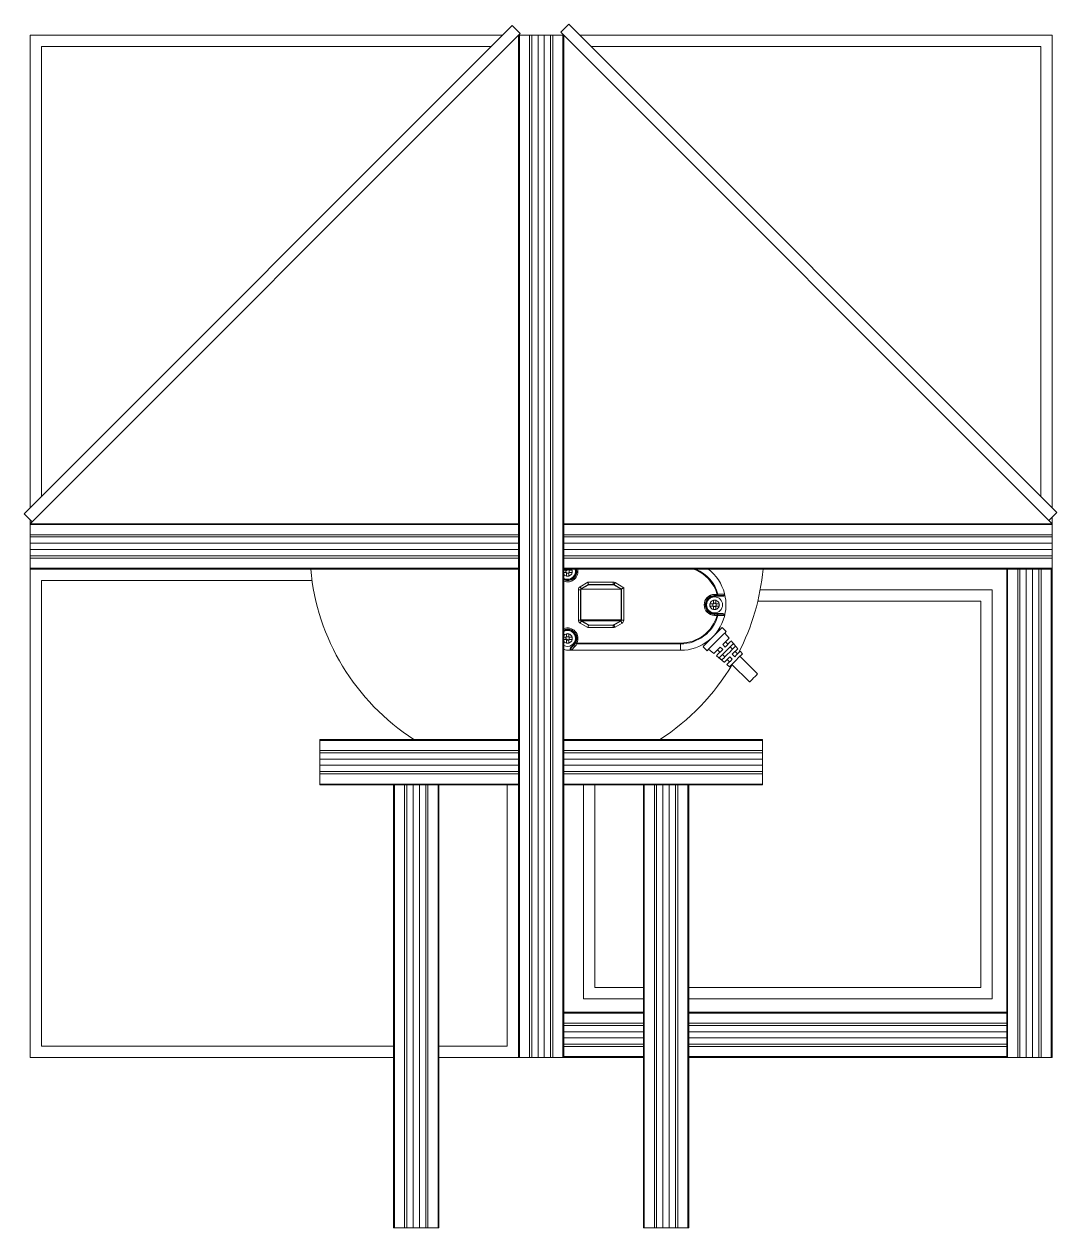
# Model space of a CAD drawing. Header units: millimetres. Extents: x -489 to 1607, y 116 to 1738.
# Drawn here: x -489 to -34, y 116 to 646 of the extents above; entities that cross this region are included whole.
import ezdxf

# ---------------------------------------------------------------- set-up
doc = ezdxf.new("R2010")
doc.units = ezdxf.units.MM

msp = doc.modelspace()

# ---------------------------------------------------------------- linework, layer by layer
at = {"color": 7, "linetype": 'Continuous', "lineweight": 15}
for p, q in [((-488.57, 430.3), (-273.61, 645.26)), ((-273.61, 645.26), (-270.07, 641.72)), ((-270.88, 640.91), (-270.07, 641.72)), ((-252.26, 642.29), (-248.72, 645.82)), ((-250.88, 640.91), (-252.26, 642.29)), ((-33.76, 430.86), (-248.72, 645.82)), ((-485.88, 432.98), (-485.88, 640.91)), ((-485.88, 640.91), (-277.95, 640.91)), ((-270.88, 640.91), (-485.88, 425.91)), ((-480.88, 635.91), (-282.95, 635.91)), ((-480.88, 437.98), (-480.88, 635.91)), ((-270.88, 425.91), (-270.88, 640.91)), ((-270.48, 640.91), (-270.88, 640.91)), ((-270.48, 640.91), (-270.48, 190.91)), ((-266.03, 640.91), (-270.48, 640.91)), ((-266.03, 190.91), (-266.03, 640.91)), ((-265.03, 640.91), (-266.03, 640.91)), ((-262.25, 640.91), (-265.08, 640.91)), ((-265.03, 190.91), (-265.03, 640.91)), ((-262.25, 640.91), (-262.25, 190.91)), ((-259.51, 640.91), (-262.25, 640.91)), ((-259.51, 190.91), (-259.51, 640.91)), ((-256.68, 640.91), (-259.51, 640.91)), ((-256.73, 190.91), (-256.73, 640.91)), ((-255.73, 640.91), (-256.73, 640.91)), ((-255.73, 640.91), (-255.73, 190.91)), ((-251.28, 640.91), (-255.73, 640.91)), ((-251.28, 190.91), (-251.28, 640.91)), ((-250.88, 640.91), (-251.28, 640.91)), ((-35.88, 425.91), (-250.88, 640.91)), ((-250.88, 640.91), (-250.88, 425.91)), ((-243.81, 640.91), (-35.88, 640.91)), ((-238.81, 635.91), (-40.88, 635.91)), ((-40.88, 635.91), (-40.88, 437.98)), ((-35.88, 640.91), (-35.88, 432.98)), ((-488.57, 430.3), (-485.03, 426.76)), ((-37.3, 427.33), (-33.76, 430.86)), ((-485.88, 425.91), (-485.88, 427.61)), ((-485.88, 425.91), (-485.88, 425.91)), ((-485.88, 425.91), (-270.88, 425.91)), ((-485.88, 425.91), (-485.88, 425.51)), ((-270.88, 425.51), (-485.88, 425.51)), ((-485.88, 425.51), (-485.88, 421.06)), ((-270.88, 425.51), (-270.88, 425.91)), ((-270.88, 425.51), (-270.88, 421.06)), ((-250.88, 425.91), (-35.88, 425.91)), ((-250.88, 425.91), (-250.88, 425.51)), ((-35.88, 425.51), (-250.88, 425.51)), ((-250.88, 425.51), (-250.88, 421.06)), ((-35.88, 428.75), (-35.88, 425.91)), ((-35.88, 425.91), (-35.88, 425.91)), ((-35.88, 425.51), (-35.88, 425.91)), ((-35.88, 425.51), (-35.88, 421.06)), ((-485.88, 421.06), (-270.88, 421.06)), ((-485.88, 421.06), (-485.88, 420.06)), ((-485.88, 420.11), (-485.88, 417.28)), ((-270.88, 420.06), (-485.88, 420.06)), ((-270.88, 420.27), (-270.88, 421.06)), ((-270.88, 411.56), (-270.88, 420.26)), ((-250.88, 421.06), (-35.88, 421.06)), ((-250.88, 421.06), (-250.88, 420.27)), ((-250.88, 420.26), (-250.88, 411.56)), ((-35.88, 420.06), (-250.88, 420.06)), ((-35.88, 420.06), (-35.88, 421.06)), ((-35.88, 420.11), (-35.88, 417.28)), ((-485.88, 417.28), (-485.88, 414.54)), ((-485.88, 414.54), (-485.88, 411.71)), ((-35.88, 417.28), (-250.88, 417.28)), ((-250.88, 414.54), (-35.88, 414.54)), ((-35.88, 417.28), (-35.88, 414.54)), ((-35.88, 414.54), (-35.88, 411.71)), ((-270.88, 411.76), (-485.88, 411.76)), ((-485.88, 411.76), (-485.88, 410.76)), ((-270.88, 410.76), (-485.88, 410.76)), ((-485.88, 410.76), (-485.88, 406.31)), ((-270.88, 410.76), (-270.88, 411.56)), ((-270.88, 410.76), (-270.88, 406.31)), ((-35.88, 411.76), (-250.88, 411.76)), ((-250.88, 411.56), (-250.88, 410.76)), ((-35.88, 410.76), (-250.88, 410.76)), ((-250.88, 410.76), (-250.88, 406.31)), ((-35.88, 410.76), (-35.88, 411.76)), ((-35.88, 410.76), (-35.88, 406.31)), ((-485.88, 406.31), (-270.88, 406.31)), ((-485.88, 406.31), (-485.88, 405.91)), ((-485.88, 190.91), (-485.88, 405.91)), ((-270.88, 405.91), (-485.88, 405.91)), ((-270.88, 405.91), (-270.88, 406.31)), ((-270.88, 190.91), (-270.88, 405.91)), ((-250.88, 406.31), (-35.88, 406.31)), ((-250.88, 406.31), (-250.88, 405.91)), ((-35.88, 405.91), (-250.88, 405.91)), ((-250.88, 405.91), (-250.88, 190.91)), ((-249.76, 405.41), (-250.88, 405.41)), ((-249.76, 404.41), (-250.88, 404.41)), ((-250.01, 404.41), (-250.01, 405.41)), ((-249.76, 405.91), (-249.76, 405.41)), ((-249.76, 405.66), (-248.76, 405.66)), ((-249.76, 404.41), (-249.76, 402.87)), ((-249.76, 404.16), (-248.76, 404.16)), ((-249.76, 402.85), (-249.76, 402.87)), ((-249.76, 402.87), (-249.76, 402.85)), ((-249.64, 402.84), (-249.76, 402.85)), ((-248.76, 402.85), (-248.87, 402.84)), ((-248.76, 405.91), (-248.76, 405.41)), ((-247.22, 405.41), (-248.76, 405.41)), ((-247.22, 404.41), (-248.76, 404.41)), ((-248.76, 404.41), (-248.76, 402.87)), ((-248.76, 402.87), (-248.76, 402.85)), ((-248.51, 404.41), (-248.51, 405.41)), ((-247.2, 405.41), (-247.22, 405.41)), ((-247.2, 404.41), (-247.22, 404.41)), ((-247.2, 405.41), (-247.19, 405.29)), ((-247.19, 404.52), (-247.2, 404.41)), ((-245.76, 404.91), (-245.9, 405.91)), ((-55.88, 210.91), (-55.88, 405.91)), ((-50.03, 190.91), (-50.03, 405.91)), ((-41.73, 190.91), (-41.73, 405.91)), ((-35.88, 405.91), (-35.88, 406.31)), ((-35.88, 405.91), (-35.88, 190.91)), ((-480.88, 195.91), (-480.88, 400.91)), ((-480.88, 400.91), (-361.78, 400.91)), ((-243.75, 398.16), (-240.3, 400.15)), ((-240.03, 399.15), (-243.25, 397.29)), ((-243.16, 397.2), (-239.94, 399.06)), ((-240.3, 400.15), (-229.11, 400.15)), ((-240.03, 399.15), (-239.94, 399.06)), ((-229.11, 399.15), (-240.03, 399.15)), ((-229.21, 399.05), (-229.11, 399.15)), ((-228.95, 398.99), (-229.21, 399.05)), ((-229.11, 400.15), (-229.11, 399.15)), ((-228.86, 399.08), (-228.95, 398.99)), ((-225.6, 397.06), (-228.95, 398.99)), ((-225.51, 397.15), (-228.86, 399.08)), ((-228.36, 399.95), (-224.51, 397.73)), ((-224.51, 397.73), (-224.51, 383.45)), ((-244.5, 383.45), (-244.5, 396.86)), ((-243.5, 396.86), (-244.5, 396.86)), ((-243.41, 396.77), (-243.5, 396.86)), ((-243.5, 396.86), (-243.5, 383.45)), ((-243.41, 396.77), (-243.41, 383.54)), ((-243.16, 397.2), (-243.3, 397.05)), ((-243.25, 397.29), (-243.16, 397.2)), ((-225.51, 397.15), (-225.6, 397.06)), ((-225.6, 397.06), (-225.6, 383.54)), ((-225.51, 383.45), (-225.51, 397.15)), ((-185.01, 392.22), (-185.01, 392.2)), ((-185.01, 392.22), (-184.89, 392.22)), ((-185.01, 392.2), (-185.01, 390.66)), ((-184.51, 394.76), (-184.51, 394.26)), ((-184.51, 394.76), (-183.36, 394.76)), ((-183.36, 394.26), (-184.51, 394.26)), ((-184.51, 394.26), (-184.51, 393.96)), ((-181.08, 393.96), (-184.51, 393.96)), ((-184.12, 392.22), (-184.01, 392.22)), ((-184.01, 392.22), (-184.01, 392.2)), ((-184.01, 392.2), (-184.01, 392.22)), ((-184.01, 392.2), (-184.01, 390.66)), ((-183.36, 394.26), (-183.36, 394.76)), ((-181.08, 394.26), (-181.08, 393.96)), ((-180.12, 395.06), (-179.99, 394.51)), ((-164.45, 396.76), (-62.23, 396.76)), ((-62.23, 396.76), (-62.23, 216.76)), ((-186.55, 390.66), (-186.57, 390.66)), ((-186.57, 390.54), (-186.57, 390.66)), ((-186.57, 389.66), (-186.57, 389.77)), ((-186.55, 389.66), (-186.57, 389.66)), ((-185.01, 390.66), (-186.55, 390.66)), ((-185.01, 389.66), (-186.55, 389.66)), ((-185.26, 389.66), (-185.26, 390.66)), ((-185.01, 390.91), (-184.01, 390.91)), ((-185.01, 389.66), (-185.01, 388.12)), ((-185.01, 389.41), (-184.01, 389.41)), ((-185.01, 388.1), (-185.01, 388.12)), ((-185.01, 388.12), (-185.01, 388.1)), ((-184.89, 388.09), (-185.01, 388.1)), ((-184.01, 388.1), (-184.12, 388.09)), ((-184.04, 390.73), (-184.01, 390.73)), ((-182.47, 390.66), (-184.01, 390.66)), ((-184.01, 389.66), (-184.01, 388.12)), ((-182.47, 389.66), (-184.01, 389.66)), ((-184.01, 388.12), (-184.01, 388.1)), ((-183.76, 389.75), (-183.97, 389.73)), ((-183.76, 389.66), (-183.76, 390.66)), ((-182.45, 390.66), (-182.47, 390.66)), ((-182.45, 389.66), (-182.47, 389.66)), ((-182.45, 390.66), (-182.44, 390.54)), ((-182.44, 389.77), (-182.45, 389.66)), ((-165.5, 391.76), (-67.23, 391.76)), ((-67.23, 391.76), (-67.23, 221.76)), ((-243.5, 383.45), (-244.5, 383.45)), ((-240.3, 380.17), (-243.75, 382.16)), ((-243.5, 383.45), (-243.41, 383.54)), ((-243.16, 383.11), (-243.25, 383.02)), ((-243.25, 383.02), (-240.03, 381.17)), ((-243.16, 383.11), (-239.94, 381.25)), ((-225.85, 383.11), (-228.95, 381.32)), ((-228.86, 381.23), (-225.76, 383.02)), ((-225.26, 382.16), (-228.36, 380.37)), ((-225.76, 383.02), (-225.85, 383.11)), ((-225.6, 383.54), (-225.51, 383.45)), ((-224.51, 383.45), (-225.51, 383.45)), ((-184.51, 386.06), (-184.51, 386.36)), ((-184.51, 386.36), (-181.08, 386.36)), ((-184.51, 385.56), (-184.51, 386.06)), ((-184.51, 386.06), (-183.36, 386.06)), ((-183.36, 385.56), (-184.51, 385.56)), ((-183.36, 385.56), (-183.36, 386.06)), ((-181.08, 386.06), (-181.08, 386.36)), ((-179.99, 385.8), (-180.05, 385.51)), ((-249.76, 377.47), (-249.76, 377.45)), ((-249.76, 377.47), (-249.64, 377.47)), ((-249.76, 377.45), (-249.76, 375.91)), ((-248.87, 377.47), (-248.76, 377.47)), ((-248.76, 377.47), (-248.76, 377.45)), ((-248.76, 377.45), (-248.76, 377.47)), ((-248.76, 377.45), (-248.76, 375.91)), ((-229.11, 380.17), (-240.3, 380.17)), ((-239.94, 381.25), (-240.03, 381.17)), ((-240.03, 381.17), (-229.11, 381.17)), ((-229.21, 381.26), (-228.95, 381.32)), ((-229.11, 381.17), (-229.21, 381.26)), ((-229.11, 381.17), (-229.11, 380.17)), ((-228.95, 381.32), (-228.86, 381.23)), ((-182.18, 379.2), (-182.54, 379.56)), ((-179.35, 378.49), (-181.12, 380.26)), ((-178.12, 375.48), (-180.06, 377.78)), ((-249.76, 375.91), (-250.88, 375.91)), ((-249.76, 374.91), (-250.88, 374.91)), ((-250.01, 374.91), (-250.01, 375.91)), ((-249.76, 376.16), (-248.76, 376.16)), ((-249.76, 374.91), (-249.76, 373.37)), ((-249.76, 374.66), (-248.76, 374.66)), ((-249.76, 373.35), (-249.76, 373.37)), ((-249.76, 373.37), (-249.76, 373.35)), ((-249.64, 373.34), (-249.76, 373.35)), ((-248.76, 373.35), (-248.87, 373.34)), ((-247.22, 375.91), (-248.76, 375.91)), ((-247.22, 374.91), (-248.76, 374.91)), ((-248.76, 374.91), (-248.76, 373.37)), ((-248.76, 373.37), (-248.76, 373.35)), ((-248.51, 374.91), (-248.51, 375.91)), ((-247.56, 371.73), (-246.57, 372.72)), ((-246, 371.8), (-247.56, 370.24)), ((-247.35, 371.52), (-246.36, 372.51)), ((-247.2, 375.91), (-247.22, 375.91)), ((-247.2, 374.91), (-247.22, 374.91)), ((-247.2, 375.91), (-247.19, 375.79)), ((-247.19, 375.02), (-247.2, 374.91)), ((-246.36, 372.51), (-246.57, 372.72)), ((-245.13, 373.36), (-199.51, 373.36)), ((-245.13, 373.01), (-245.13, 373.36)), ((-199.51, 373.01), (-245.13, 373.01)), ((-199.51, 373.01), (-199.51, 373.36)), ((-199.51, 370.16), (-199.51, 373.01)), ((-187.84, 370), (-189.61, 371.77)), ((-188.55, 372.83), (-188.91, 373.2)), ((-180.94, 372.66), (-179.88, 371.6)), ((-178.65, 372.83), (-179.71, 373.89)), ((-176.61, 370.63), (-177.67, 371.69)), ((-174.23, 370.89), (-177.14, 374.34)), ((-247.94, 370.16), (-248.51, 370.16)), ((-247.16, 370.44), (-247.34, 370.38)), ((-199.51, 370.16), (-247.05, 370.16)), ((-187.13, 370.71), (-184.83, 368.77)), ((-183.68, 367.79), (-180.24, 364.88)), ((-183.24, 370.36), (-182.18, 369.3)), ((-179.98, 367.26), (-181.04, 368.32)), ((-179, 366.12), (-177.94, 365.05)), ((-175.64, 367.35), (-176.7, 368.41)), ((-174.4, 368.59), (-175.46, 369.65)), ((-165.57, 359.75), (-173.34, 367.53)), ((-172.28, 368.59), (-173.25, 369.74)), ((-179.09, 363.91), (-177.94, 362.93)), ((-176.88, 363.99), (-169.1, 356.22)), ((-358.38, 330.91), (-358.38, 330.51)), ((-358.38, 330.91), (-270.88, 330.91)), ((-358.38, 330.51), (-358.38, 326.06)), ((-250.88, 330.91), (-163.38, 330.91)), ((-163.38, 330.51), (-163.38, 330.91)), ((-163.38, 330.51), (-163.38, 326.06)), ((-358.38, 326.06), (-358.38, 325.06)), ((-358.38, 325.11), (-358.38, 322.28)), ((-270.88, 325.06), (-358.38, 325.06)), ((-163.38, 325.06), (-250.88, 325.06)), ((-163.38, 325.06), (-163.38, 326.06)), ((-163.38, 325.11), (-163.38, 322.28)), ((-358.38, 322.28), (-358.38, 319.54)), ((-358.38, 319.54), (-358.38, 316.71)), ((-163.38, 322.28), (-163.38, 319.54)), ((-163.38, 319.54), (-163.38, 316.71)), ((-270.88, 316.76), (-358.38, 316.76)), ((-358.38, 316.76), (-358.38, 315.76)), ((-358.38, 315.76), (-358.38, 311.31)), ((-163.38, 316.76), (-250.88, 316.76)), ((-163.38, 315.76), (-163.38, 316.76)), ((-163.38, 315.76), (-163.38, 311.31)), ((-358.38, 311.31), (-358.38, 310.91)), ((-325.88, 310.91), (-358.38, 310.91)), ((-325.88, 115.91), (-325.88, 310.91)), ((-325.48, 310.91), (-325.88, 310.91)), ((-325.48, 310.91), (-325.48, 115.91)), ((-321.03, 310.91), (-325.48, 310.91)), ((-321.03, 115.91), (-321.03, 310.91)), ((-320.23, 310.91), (-321.03, 310.91)), ((-311.53, 310.91), (-320.23, 310.91)), ((-320.03, 115.91), (-320.03, 310.91)), ((-317.25, 310.91), (-317.25, 115.91)), ((-314.51, 115.91), (-314.51, 310.91)), ((-311.73, 115.91), (-311.73, 310.91)), ((-310.73, 310.91), (-311.53, 310.91)), ((-310.73, 310.91), (-310.73, 115.91)), ((-306.28, 310.91), (-310.73, 310.91)), ((-306.28, 115.91), (-306.28, 310.91)), ((-305.88, 310.91), (-306.28, 310.91)), ((-305.88, 310.91), (-305.88, 115.91)), ((-270.88, 310.91), (-305.88, 310.91)), ((-275.88, 310.91), (-275.88, 195.91)), ((-215.88, 310.91), (-250.88, 310.91)), ((-242.23, 216.76), (-242.23, 310.91)), ((-237.23, 221.76), (-237.23, 310.91)), ((-215.88, 115.91), (-215.88, 310.91)), ((-215.48, 310.91), (-215.88, 310.91)), ((-215.48, 310.91), (-215.48, 115.91)), ((-211.03, 310.91), (-215.48, 310.91)), ((-211.03, 115.91), (-211.03, 310.91)), ((-210.23, 310.91), (-211.03, 310.91)), ((-201.53, 310.91), (-210.23, 310.91)), ((-210.03, 115.91), (-210.03, 310.91)), ((-207.25, 310.91), (-207.25, 115.91)), ((-204.51, 115.91), (-204.51, 310.91)), ((-201.73, 115.91), (-201.73, 310.91)), ((-200.73, 310.91), (-201.53, 310.91)), ((-200.73, 310.91), (-200.73, 115.91)), ((-196.28, 310.91), (-200.73, 310.91)), ((-196.28, 115.91), (-196.28, 310.91)), ((-195.88, 310.91), (-196.28, 310.91)), ((-195.88, 310.91), (-195.88, 115.91)), ((-163.38, 310.91), (-195.88, 310.91)), ((-163.38, 310.91), (-163.38, 311.31)), ((-215.88, 221.76), (-237.23, 221.76)), ((-67.23, 221.76), (-195.88, 221.76)), ((-215.88, 216.76), (-242.23, 216.76)), ((-62.23, 216.76), (-195.88, 216.76)), ((-250.88, 210.91), (-215.88, 210.91)), ((-195.88, 210.91), (-55.88, 210.91)), ((-55.88, 210.51), (-55.88, 210.91)), ((-55.88, 210.51), (-55.88, 206.06)), ((-215.88, 205.06), (-250.88, 205.06)), ((-55.88, 205.06), (-195.88, 205.06)), ((-55.88, 205.26), (-55.88, 206.06)), ((-55.88, 196.56), (-55.88, 205.26)), ((-215.88, 196.76), (-250.88, 196.76)), ((-55.88, 196.76), (-195.88, 196.76)), ((-55.88, 195.76), (-55.88, 196.56)), ((-325.88, 190.91), (-485.88, 190.91)), ((-325.88, 195.91), (-480.88, 195.91)), ((-275.88, 195.91), (-305.88, 195.91)), ((-270.88, 190.91), (-305.88, 190.91)), ((-270.88, 190.91), (-270.48, 190.91)), ((-266.03, 190.91), (-270.48, 190.91)), ((-266.03, 190.91), (-265.03, 190.91)), ((-262.25, 190.91), (-265.08, 190.91)), ((-259.51, 190.91), (-262.25, 190.91)), ((-256.68, 190.91), (-259.51, 190.91)), ((-256.73, 190.91), (-255.73, 190.91)), ((-251.28, 190.91), (-255.73, 190.91)), ((-251.28, 190.91), (-250.88, 190.91)), ((-215.88, 190.91), (-250.88, 190.91)), ((-55.88, 190.91), (-195.88, 190.91)), ((-55.88, 195.76), (-55.88, 191.31)), ((-55.88, 190.91), (-55.88, 191.31)), ((-55.88, 190.91), (-55.48, 190.91)), ((-51.03, 190.91), (-55.48, 190.91)), ((-51.03, 190.91), (-50.03, 190.91)), ((-47.25, 190.91), (-50.08, 190.91)), ((-44.51, 190.91), (-47.25, 190.91)), ((-41.68, 190.91), (-44.51, 190.91)), ((-41.73, 190.91), (-40.73, 190.91)), ((-36.28, 190.91), (-40.73, 190.91)), ((-36.28, 190.91), (-35.88, 190.91)), ((-325.88, 115.91), (-325.48, 115.91)), ((-321.03, 115.91), (-325.48, 115.91)), ((-321.03, 115.91), (-320.03, 115.91)), ((-317.25, 115.91), (-320.08, 115.91)), ((-314.51, 115.91), (-317.25, 115.91)), ((-311.68, 115.91), (-314.51, 115.91)), ((-311.73, 115.91), (-310.73, 115.91)), ((-306.28, 115.91), (-310.73, 115.91)), ((-306.28, 115.91), (-305.88, 115.91)), ((-215.88, 115.91), (-215.48, 115.91)), ((-211.03, 115.91), (-215.48, 115.91)), ((-211.03, 115.91), (-210.03, 115.91)), ((-207.25, 115.91), (-210.08, 115.91)), ((-204.51, 115.91), (-207.25, 115.91)), ((-201.68, 115.91), (-204.51, 115.91)), ((-201.73, 115.91), (-200.73, 115.91)), ((-196.28, 115.91), (-200.73, 115.91)), ((-196.28, 115.91), (-195.88, 115.91))]:
    msp.add_line(p, q, dxfattribs=at)
at = {"color": 8, "linetype": 'Continuous', "lineweight": 15}
for p, q in [((-270.88, 417.28), (-485.88, 417.28)), ((-485.88, 414.54), (-270.88, 414.54)), ((-250.01, 404.97), (-249.01, 405.66)), ((-55.48, 405.91), (-55.48, 190.91)), ((-51.03, 190.91), (-51.03, 405.91)), ((-47.25, 405.91), (-47.25, 190.91)), ((-44.51, 190.91), (-44.51, 405.91)), ((-40.73, 405.91), (-40.73, 190.91)), ((-36.28, 190.91), (-36.28, 405.91)), ((-243.13, 383.11), (-243.16, 383.11)), ((-225.85, 383.11), (-225.87, 383.11)), ((-249.01, 374.66), (-250.01, 375.34)), ((-270.88, 330.51), (-358.38, 330.51)), ((-163.38, 330.51), (-250.88, 330.51)), ((-358.38, 326.06), (-270.88, 326.06)), ((-250.88, 326.06), (-163.38, 326.06)), ((-270.88, 322.28), (-358.38, 322.28)), ((-358.38, 319.54), (-270.88, 319.54)), ((-163.38, 322.28), (-250.88, 322.28)), ((-250.88, 319.54), (-163.38, 319.54)), ((-270.88, 315.76), (-358.38, 315.76)), ((-163.38, 315.76), (-250.88, 315.76)), ((-358.38, 311.31), (-270.88, 311.31)), ((-250.88, 311.31), (-163.38, 311.31)), ((-215.88, 210.51), (-250.88, 210.51)), ((-55.88, 210.51), (-195.88, 210.51)), ((-250.88, 206.06), (-215.88, 206.06)), ((-215.88, 202.28), (-250.88, 202.28)), ((-195.88, 206.06), (-55.88, 206.06)), ((-55.88, 202.28), (-195.88, 202.28)), ((-250.88, 199.54), (-215.88, 199.54)), ((-195.88, 199.54), (-55.88, 199.54)), ((-215.88, 195.76), (-250.88, 195.76)), ((-250.88, 191.31), (-215.88, 191.31)), ((-55.88, 195.76), (-195.88, 195.76)), ((-195.88, 191.31), (-55.88, 191.31))]:
    msp.add_line(p, q, dxfattribs=at)
at = {"color": 8, "linetype": 'Continuous', "lineweight": 15, "flags": 128}
msp.add_lwpolyline([(-247.22, 405.41), (-247.3, 405.68), (-247.41, 405.91)], dxfattribs=at)
at = {"color": 7, "linetype": 'Continuous', "lineweight": 15, "flags": 128}
for points in [[(-243.75, 398.16), (-243.65, 397.99), (-243.56, 397.83), (-243.47, 397.68), (-243.4, 397.55), (-243.33, 397.44), (-243.29, 397.36), (-243.26, 397.31), (-243.25, 397.29)], [(-240.3, 400.15), (-240.25, 399.95), (-240.2, 399.77), (-240.15, 399.6), (-240.11, 399.45), (-240.08, 399.32), (-240.05, 399.23), (-240.04, 399.17), (-240.03, 399.15)], [(-228.36, 399.95), (-228.46, 399.78), (-228.55, 399.62), (-228.64, 399.47), (-228.71, 399.34), (-228.78, 399.23), (-228.82, 399.15), (-228.85, 399.1), (-228.86, 399.08)], [(-224.51, 397.73), (-224.71, 397.61), (-224.89, 397.51), (-225.07, 397.41), (-225.22, 397.32), (-225.34, 397.25), (-225.44, 397.19), (-225.49, 397.16), (-225.51, 397.15)], [(-183.02, 394.85), (-183.05, 394.84), (-183.09, 394.83), (-183.13, 394.82), (-183.17, 394.81), (-183.22, 394.8), (-183.26, 394.78), (-183.31, 394.77), (-183.36, 394.76)], [(-183.02, 394.85), (-183.01, 394.74), (-183.02, 394.64), (-183.05, 394.53), (-183.09, 394.44), (-183.14, 394.36), (-183.21, 394.3), (-183.28, 394.27), (-183.36, 394.26)], [(-243.25, 383.02), (-243.26, 383), (-243.29, 382.95), (-243.33, 382.87), (-243.4, 382.76), (-243.47, 382.63), (-243.56, 382.48), (-243.65, 382.32), (-243.75, 382.16)], [(-225.76, 383.02), (-225.75, 383), (-225.73, 382.95), (-225.68, 382.87), (-225.62, 382.76), (-225.54, 382.63), (-225.45, 382.48), (-225.36, 382.32), (-225.26, 382.16)], [(-183.36, 386.06), (-183.28, 386.04), (-183.21, 386.01), (-183.14, 385.95), (-183.09, 385.87), (-183.05, 385.78), (-183.02, 385.68), (-183.01, 385.57), (-183.02, 385.46)], [(-183.02, 385.46), (-183.05, 385.47), (-183.09, 385.48), (-183.13, 385.49), (-183.17, 385.5), (-183.22, 385.52), (-183.26, 385.53), (-183.31, 385.54), (-183.36, 385.56)], [(-240.03, 381.17), (-240.04, 381.14), (-240.05, 381.09), (-240.08, 380.99), (-240.11, 380.87), (-240.15, 380.72), (-240.2, 380.55), (-240.25, 380.36), (-240.3, 380.17)], [(-228.86, 381.23), (-228.85, 381.21), (-228.82, 381.16), (-228.78, 381.08), (-228.71, 380.98), (-228.64, 380.84), (-228.55, 380.7), (-228.46, 380.53), (-228.36, 380.37)], [(-181.12, 380.26), (-181.27, 380.11), (-181.69, 379.69), (-182.36, 379.01), (-183.24, 378.14), (-184.27, 377.11), (-185.36, 376.01), (-186.46, 374.92), (-187.49, 373.89), (-188.36, 373.01), (-189.04, 372.34), (-189.46, 371.92), (-189.61, 371.77)], [(-179.35, 378.49), (-179.5, 378.35), (-179.92, 377.92), (-180.6, 377.25), (-181.47, 376.37), (-182.5, 375.35), (-183.6, 374.25), (-184.69, 373.15), (-185.72, 372.13), (-186.6, 371.25), (-187.27, 370.57), (-187.69, 370.15), (-187.84, 370)], [(-247.35, 371.52), (-247.35, 371.52), (-247.36, 371.53), (-247.38, 371.55), (-247.41, 371.58), (-247.44, 371.61), (-247.48, 371.65), (-247.52, 371.69), (-247.56, 371.73)], [(-246.36, 372.51), (-246.4, 372.44), (-246.41, 372.36), (-246.4, 372.26), (-246.36, 372.15), (-246.29, 372.05), (-246.21, 371.95), (-246.11, 371.87), (-246, 371.8)], [(-245.13, 373.01), (-245.25, 373.05), (-245.35, 373.1), (-245.44, 373.17), (-245.52, 373.25), (-245.57, 373.34), (-245.6, 373.43), (-245.6, 373.51), (-245.58, 373.59)], [(-245.58, 373.59), (-245.57, 373.58), (-245.55, 373.57), (-245.51, 373.55), (-245.45, 373.52), (-245.38, 373.49), (-245.31, 373.45), (-245.22, 373.41), (-245.13, 373.36)], [(-184.83, 368.77), (-184.7, 368.9), (-184.31, 369.29), (-183.7, 369.9), (-182.91, 370.69), (-182.01, 371.6)], [(-182.49, 366.87), (-182.22, 367.14), (-181.73, 367.63), (-181.05, 368.31), (-180.24, 369.12), (-179.35, 370), (-178.47, 370.89), (-177.66, 371.7), (-176.98, 372.38), (-176.49, 372.87), (-176.22, 373.14)], [(-180.94, 370.53), (-181.21, 370.8), (-182.01, 371.6)], [(-181.34, 365.9), (-181.03, 366.2), (-180.46, 366.77), (-179.68, 367.55), (-178.77, 368.47), (-177.81, 369.42), (-176.9, 370.33), (-176.12, 371.11), (-175.55, 371.68), (-175.25, 371.99)], [(-180.94, 372.66), (-180.04, 373.56), (-179.25, 374.35), (-178.64, 374.96), (-178.25, 375.35), (-178.12, 375.48)], [(-179.88, 371.6), (-179.01, 372.47), (-178.24, 373.24), (-177.65, 373.83), (-177.27, 374.21), (-177.14, 374.34)], [(-176.22, 373.14), (-175.49, 372.28), (-175.25, 371.99)], [(-183.68, 367.79), (-183.56, 367.92), (-183.18, 368.3), (-182.59, 368.89), (-181.82, 369.66), (-180.94, 370.53)], [(-181.34, 365.9), (-181.63, 366.14), (-182.49, 366.87)], [(-180.24, 364.88), (-180.2, 364.91), (-179.92, 365.2), (-179.38, 365.73), (-178.64, 366.48), (-177.76, 367.35)], [(-179.09, 363.91), (-179.05, 363.94), (-178.78, 364.21), (-178.26, 364.73), (-177.55, 365.45), (-176.7, 366.29)], [(-177.94, 362.93), (-177.91, 362.96), (-177.66, 363.21), (-177.18, 363.69), (-176.53, 364.35), (-175.74, 365.13), (-174.9, 365.97), (-174.08, 366.8), (-173.35, 367.53), (-172.77, 368.1), (-172.41, 368.46), (-172.28, 368.59), (-172.28, 368.59)], [(-177.76, 367.35), (-176.99, 366.58), (-176.7, 366.29)], [(-176.7, 368.41), (-175.83, 369.29), (-175.08, 370.03), (-174.55, 370.57), (-174.26, 370.85), (-174.23, 370.89)], [(-175.64, 367.35), (-174.8, 368.2), (-174.08, 368.91), (-173.56, 369.43), (-173.29, 369.7), (-173.25, 369.74)], [(-169.1, 356.22), (-168.97, 356.35), (-168.58, 356.73), (-168.01, 357.31), (-167.33, 357.98), (-166.66, 358.66), (-166.08, 359.23), (-165.7, 359.62), (-165.57, 359.75), (-165.57, 359.75)]]:
    msp.add_lwpolyline(points, dxfattribs=at)
at = {"color": 7, "linetype": 'Continuous', "lineweight": 15}
msp.add_circle((-184.51, 390.16), 3.5, dxfattribs=at)
for centre, radius, start, end in [((-262.77, 414.97), 100, 185.1947, 237.1974), ((-249.26, 404.91), 4.1, 246.628, 14.1922), ((-249.26, 404.91), 3.5, 242.3089, 0), ((-249.26, 416.47), 13.64, 268.3695, 271.6305), ((-249.26, 404.91), 2.1, 259.3531, 280.6469), ((-249.26, 404.91), 2.1, 283.7741, 346.2259), ((-260.86, 404.91), 13.67, 358.3735, 1.6265), ((-249.26, 404.91), 2.1, 349.3531, 10.6469), ((-199.51, 390.16), 20, 14.7219, 51.9768), ((-262.77, 414.97), 100, 332.6736, 354.8053), ((-184.51, 390.16), 4.6, 90, 270), ((-184.51, 390.16), 4.1, 90, 270), ((-184.51, 390.16), 3.8, 90, 270), ((-184.51, 390.16), 2.1, 103.7741, 166.2259), ((-184.51, 390.16), 2.1, 79.3531, 100.6469), ((-184.51, 378.59), 13.64, 88.3695, 91.6305), ((-184.51, 390.16), 2.1, 13.7741, 76.2259), ((-199.51, 390.16), 20, 347.4252, 12.5748), ((-184.51, 390.16), 2.1, 169.3531, 190.6469), ((-172.94, 390.16), 13.64, 178.3695, 181.6305), ((-184.51, 390.16), 2.1, 193.7741, 256.2259), ((-184.51, 401.76), 13.67, 268.3734, 271.6266), ((-184.51, 390.16), 2.1, 259.3531, 280.6469), ((-184.08, 391.23), 0.5, 219.8898, 274.1376), ((-183.94, 389.23), 0.5, 94.1376, 159.3472), ((-184.51, 390.16), 2.1, 283.7741, 346.2259), ((-196.07, 390.16), 13.64, 358.3695, 1.6305), ((-184.51, 390.16), 2.1, 349.3531, 10.6469), ((-199.51, 390.16), 16.79, 270, 344.102), ((-199.51, 390.16), 17.15, 270, 344.102), ((-199.51, 390.16), 20, 270, 345.2781), ((-249.26, 375.41), 4.1, 333.6338, 113.372), ((-249.26, 375.41), 3.5, 0, 117.6911), ((-249.26, 375.41), 2.1, 79.3531, 100.6469), ((-249.26, 363.85), 13.62, 88.368, 91.632), ((-249.26, 375.41), 2.1, 13.7741, 76.2259), ((-249.26, 375.41), 3.5, 242.3089, 0), ((-249.26, 386.96), 13.62, 268.368, 271.632), ((-249.26, 375.41), 2.1, 259.3531, 280.6469), ((-249.26, 375.41), 2.1, 283.7741, 346.2259), ((-260.86, 375.41), 13.67, 358.3734, 1.6266), ((-249.26, 375.41), 2.1, 349.3531, 10.6469), ((-249.26, 375.41), 4.1, 315, 333.6338), ((-249.26, 375.05), 4.6, 315, 333.6338), ((-248.51, 376.16), 6, 246.6668, 270), ((-262.77, 414.97), 100, 302.8026, 329.2968)]:
    msp.add_arc(centre, radius, start, end, dxfattribs=at)
at = {"color": 8, "linetype": 'Continuous', "lineweight": 15}
for centre, radius, start, end in [((-249.26, 404.91), 4.6, 249.2936, 12.6225), ((-249.26, 404.91), 3.8, 244.6582, 15.3391), ((-249.26, 404.91), 2.1, 219.2395, 256.2259), ((-199.51, 390.16), 16.79, 15.898, 69.7527), ((-199.51, 390.16), 17.15, 15.898, 66.7603), ((-249.26, 375.41), 4.6, 333.6338, 110.7064), ((-249.26, 375.41), 3.8, 315, 115.3418), ((-249.26, 375.41), 2.1, 103.7741, 140.7605), ((-249.26, 375.41), 2.1, 219.2395, 256.2259)]:
    msp.add_arc(centre, radius, start, end, dxfattribs=at)
at = {"color": 7, "linetype": 'Continuous', "lineweight": 15}
for centre, major_axis, ratio, start_param, end_param in [((-243, 396.86), (1.06, -1.06), 0.999924, 2.879755, 3.926953), ((-238.3, 400.15), (1.73, 1), 0.005959, 3.139996, 3.14319), ((-229.11, 398.65), (-1.06, -1.06), 0.999924, 3.40343, 3.926953), ((-229.11, 398.65), (0.354, 0.354), 0.999619, 0.261837, 0.78536), ((-243, 396.86), (0.354, -0.354), 0.999619, 2.879755, 3.926953), ((-224.51, 396.57), (1, -0.577), 0.010324, 3.135633, 3.138826), ((-243, 383.45), (-1.06, -1.06), 0.999924, 5.497825, 6.545023), ((-243, 383.45), (0.354, 0.354), 0.999619, 2.356233, 3.40343), ((-226.01, 383.45), (0.354, -0.354), 0.999619, 6.021348, 7.068545), ((-226.01, 383.45), (-1.06, 1.06), 0.999924, 2.879755, 3.926953), ((-238.3, 380.17), (1.73, -1), 0.005959, 3.139995, 3.143189), ((-229.11, 381.67), (0.354, -0.354), 0.999619, 5.497825, 6.021348), ((-229.11, 381.67), (1.06, -1.06), 0.999924, 5.497825, 6.021348), ((-246.99, 371.16), (-0.98, -0.98), 0.57735, 4.712389, 6.333695), ((-246.99, 371.16), (0.857, 0.857), 0.412393, 1.570796, 3.665191)]:
    msp.add_ellipse(centre, major_axis=major_axis, ratio=ratio, start_param=start_param, end_param=end_param, dxfattribs=at)
for points, knots in [([(-239.94, 399.06), (-239.86, 399.05), (-239.68, 399.04), (-238.43, 399.03), (-236.63, 399.02), (-234.51, 399.01), (-232.38, 399.02), (-230.58, 399.03), (-229.58, 399.04), (-229.3, 399.05), (-229.21, 399.05)], [0, 0, 0, 0, 0.134526, 0.269152, 0.403699, 0.538247, 0.672794, 0.807342, 0.941967, 1, 1, 1, 1]), ([(-234.57, 399.03), (-235.06, 399.03), (-236.03, 399.03), (-237.26, 399.04), (-238.1, 399.05), (-238.22, 399.06), (-238.28, 399.06)], [0, 0, 0, 0, 0.25144, 0.502882, 0.754332, 1, 1, 1, 1]), ([(-230.87, 399.06), (-230.93, 399.06), (-231.04, 399.05), (-231.89, 399.04), (-233.12, 399.03), (-234.09, 399.03), (-234.57, 399.03)], [0, 0, 0, 0, 0.245668, 0.497118, 0.74856, 1, 1, 1, 1]), ([(-243.3, 397.05), (-243.34, 396.99), (-243.4, 396.9), (-243.41, 396.8), (-243.41, 396.77), (-243.41, 396.77)], [0, 0, 0, 0, 0.750276, 0.985852, 1, 1, 1, 1]), ([(-225.6, 397.06), (-225.66, 397.06), (-225.77, 397.05), (-226.52, 397.04), (-227.58, 397.03), (-229.24, 397.02), (-231.58, 397.02), (-234.51, 397.01), (-237.43, 397.02), (-239.77, 397.02), (-241.43, 397.03), (-242.49, 397.04), (-243.08, 397.05), (-243.25, 397.05), (-243.3, 397.05)], [0, 0, 0, 0, 0.08108, 0.157762, 0.230046, 0.297926, 0.419958, 0.524536, 0.629114, 0.751147, 0.819027, 0.891311, 0.967993, 1, 1, 1, 1]), ([(-181.08, 394.26), (-181.35, 394.26), (-182.1, 394.26), (-182.86, 394.26), (-183.36, 394.26)], [0, 0, 0, 0, 0.352892, 1, 1, 1, 1]), ([(-183.02, 394.85), (-182.52, 394.85), (-181.57, 394.85), (-180.61, 394.84), (-180.15, 394.84)], [0, 0, 0, 0, 0.515063, 1, 1, 1, 1]), ([(-181.08, 394.26), (-180.93, 394.27), (-180.69, 394.28), (-180.4, 394.4), (-180.24, 394.52), (-180.16, 394.64), (-180.14, 394.74), (-180.14, 394.8), (-180.15, 394.83), (-180.15, 394.84)], [0, 0, 0, 0, 0.355133, 0.585924, 0.743007, 0.855897, 0.928087, 0.962929, 1, 1, 1, 1]), ([(-179.99, 394.51), (-180, 394.48), (-180.06, 394.36), (-180.25, 394.19), (-180.6, 394), (-180.9, 393.97), (-181.08, 393.96)], [0, 0, 0, 0, 0.088468, 0.297927, 0.582246, 1, 1, 1, 1]), ([(-180.15, 394.84), (-180.15, 394.84), (-180.14, 394.9), (-180.12, 395.03), (-180.15, 395.16), (-180.16, 395.24)], [0, 0, 0, 0, 0.0110911, 0.4446638, 1, 1, 1, 1]), ([(-180.16, 395.24), (-180.11, 395.05), (-180.05, 394.8), (-180, 394.56), (-179.99, 394.51)], [0, 0, 0, 0, 0.80031, 1, 1, 1, 1]), ([(-243.41, 383.54), (-243.36, 383.55), (-243.25, 383.55), (-242.19, 383.57), (-240.18, 383.58), (-237.51, 383.59), (-235.14, 383.59), (-232.79, 383.59), (-230.48, 383.59), (-228.02, 383.57), (-226.33, 383.57), (-225.67, 383.55), (-225.62, 383.54), (-225.6, 383.54)], [0, 0, 0, 0, 0.068221, 0.176147, 0.284063, 0.391987, 0.499911, 0.539152, 0.647078, 0.755002, 0.862931, 0.963942, 1, 1, 1, 1]), ([(-243.16, 383.11), (-243.2, 383.13), (-243.27, 383.18), (-243.35, 383.29), (-243.4, 383.41), (-243.41, 383.5), (-243.41, 383.54)], [0, 0, 0, 0, 0.250001, 0.499981, 0.749993, 1, 1, 1, 1]), ([(-225.87, 383.11), (-225.89, 383.11), (-225.94, 383.12), (-226.56, 383.14), (-228.2, 383.14), (-230.59, 383.16), (-232.83, 383.16), (-235.12, 383.16), (-237.43, 383.16), (-240.02, 383.15), (-241.97, 383.14), (-242.97, 383.12), (-243.09, 383.11), (-243.13, 383.11)], [0, 0, 0, 0, 0.024206, 0.127627, 0.238123, 0.34864, 0.459091, 0.499296, 0.609801, 0.720255, 0.830794, 0.941256, 1, 1, 1, 1]), ([(-225.85, 383.11), (-225.82, 383.13), (-225.74, 383.18), (-225.67, 383.29), (-225.61, 383.41), (-225.61, 383.5), (-225.6, 383.54)], [0, 0, 0, 0, 0.250027, 0.50001, 0.750014, 1, 1, 1, 1]), ([(-183.36, 386.06), (-182.86, 386.06), (-182.1, 386.06), (-181.35, 386.06), (-181.08, 386.06)], [0, 0, 0, 0, 0.647108, 1, 1, 1, 1]), ([(-180.15, 385.47), (-180.61, 385.47), (-181.57, 385.47), (-182.52, 385.46), (-183.02, 385.46)], [0, 0, 0, 0, 0.484937, 1, 1, 1, 1]), ([(-181.08, 386.36), (-180.9, 386.34), (-180.6, 386.31), (-180.25, 386.13), (-180.06, 385.95), (-180, 385.84), (-179.99, 385.8)], [0, 0, 0, 0, 0.417753, 0.702072, 0.911532, 1, 1, 1, 1]), ([(-180.15, 385.47), (-180.15, 385.49), (-180.14, 385.53), (-180.14, 385.59), (-180.16, 385.68), (-180.24, 385.79), (-180.4, 385.92), (-180.69, 386.03), (-180.93, 386.05), (-181.08, 386.06)], [0, 0, 0, 0, 0.037071, 0.107918, 0.144098, 0.256979, 0.414072, 0.644862, 1, 1, 1, 1]), ([(-179.99, 385.8), (-180.03, 385.61), (-180.09, 385.36), (-180.15, 385.12), (-180.16, 385.07)], [0, 0, 0, 0, 0.8004197, 1, 1, 1, 1]), ([(-180.16, 385.07), (-180.15, 385.15), (-180.12, 385.29), (-180.14, 385.42), (-180.15, 385.47), (-180.15, 385.47)], [0, 0, 0, 0, 0.557126, 0.988877, 1, 1, 1, 1]), ([(-229.21, 381.26), (-229.3, 381.27), (-229.58, 381.28), (-230.58, 381.29), (-232.38, 381.3), (-234.51, 381.3), (-236.63, 381.3), (-238.43, 381.29), (-239.68, 381.27), (-239.86, 381.26), (-239.94, 381.25)], [0, 0, 0, 0, 0.058061, 0.192682, 0.327226, 0.461769, 0.596312, 0.730856, 0.865478, 1, 1, 1, 1]), ([(-238.26, 381.25), (-238.2, 381.26), (-238.09, 381.27), (-237.25, 381.28), (-236.02, 381.28), (-234.57, 381.29), (-233.12, 381.28), (-231.9, 381.28), (-231.06, 381.27), (-230.94, 381.26), (-230.89, 381.25)], [0, 0, 0, 0, 0.1228762, 0.2485843, 0.3742935, 0.5, 0.6257065, 0.7514157, 0.8771238, 1, 1, 1, 1]), ([(-247.05, 370.16), (-247.17, 370.16), (-247.38, 370.16), (-247.68, 370.16), (-247.86, 370.16), (-247.94, 370.16)], [0, 0, 0, 0, 0.407191, 0.702188, 1, 1, 1, 1]), ([(-247.56, 370.24), (-247.56, 370.24), (-247.51, 370.23), (-247.35, 370.17), (-247.17, 370.16), (-247.05, 370.16)], [0, 0, 0, 0, 0.011346, 0.301908, 1, 1, 1, 1])]:
    msp.add_open_spline(points, degree=3, knots=knots, dxfattribs=at)

doc.saveas('drawing.dxf')
